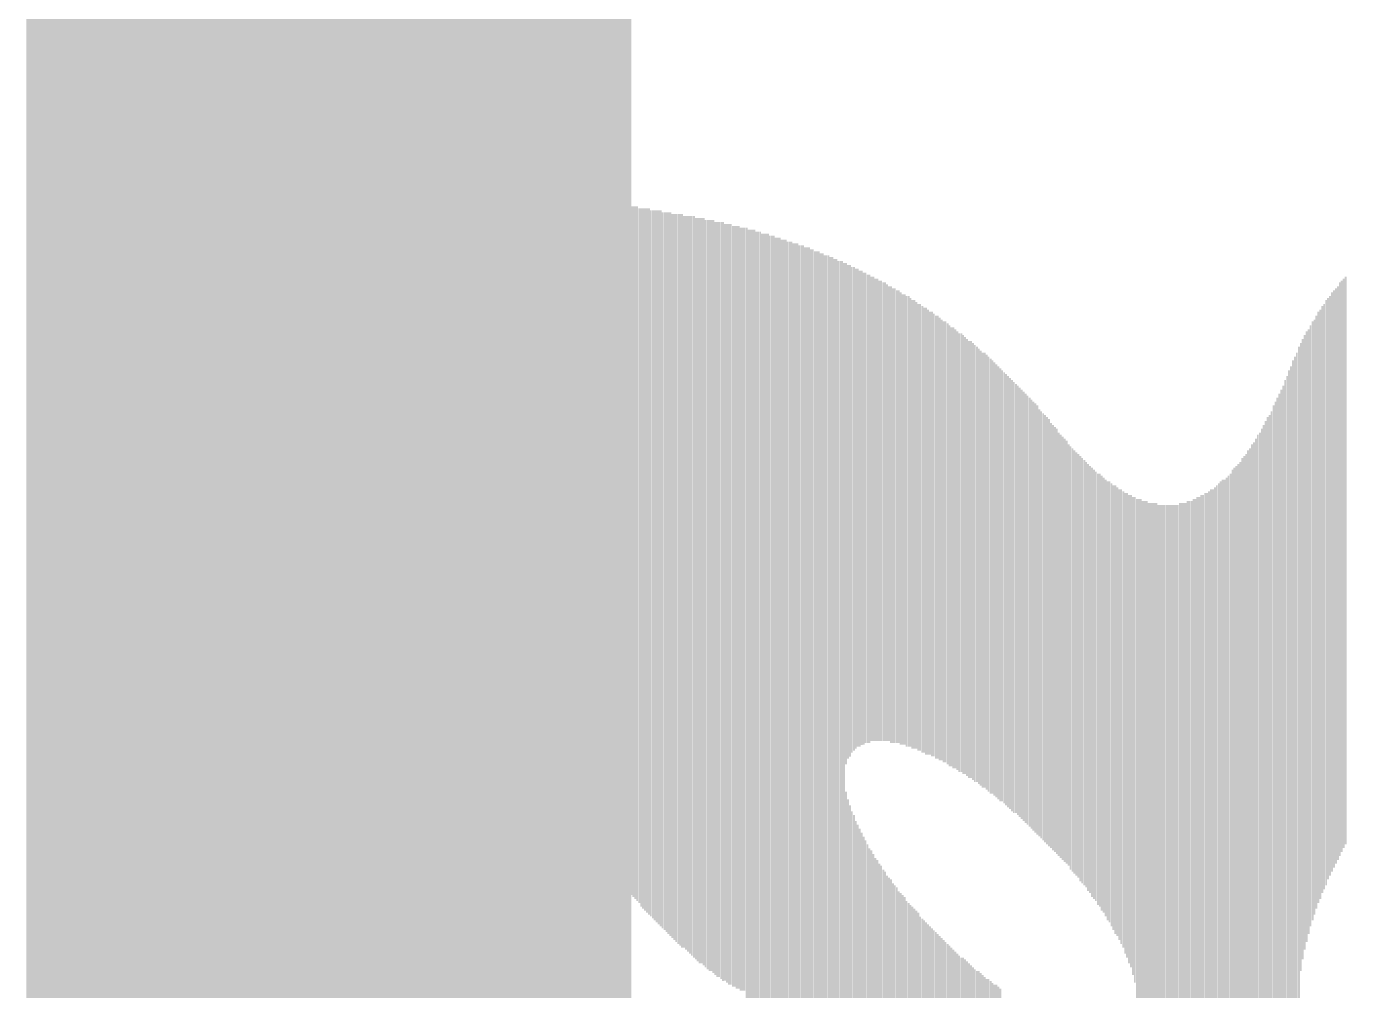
# Model space of a CAD drawing. Extents: x -2.3 to 30.4, y 0 to 24.1.
# Drawn here: x 12.751 to 14.469, y 11.688 to 12.943 of the extents above; entities that cross this region are included whole.
import ezdxf

# ---------------------------------------------------------------- set-up
doc = ezdxf.new("R2010")
doc.units = 0
for name, color, linetype in [('1', 12, 'CONTINUOUS'), ('16', 132, 'CONTINUOUS'), ('21', 253, 'CONTINUOUS')]:
    doc.layers.add(name, color=color, linetype=linetype)

# ---------------------------------------------------------------- blocks, each defined once
blk = doc.blocks.new('RECT')
blk.add_solid([(-0.5, -0.5), (0.5, -0.5), (-0.5, 0.5), (0.5, 0.5)])

msp = doc.modelspace()

# ---------------------------------------------------------------- linework, layer by layer
at = {"layer": '1', "const_width": 0.4064}
msp.add_lwpolyline([(12.954, 9.398), (12.954, 13.208)], dxfattribs=at)
at = {"layer": '16', "const_width": 0.4064}
msp.add_lwpolyline([(13.335, 9.652), (13.335, 19.558)], dxfattribs=at)

# ---------------------------------------------------------------- block references
at = {"layer": '21', "rotation": 270}
for p, xscale, yscale in [((13.3044, 12.5591), 0.381, 0.0024), ((13.307, 12.5451), 0.409, 0.0026), ((13.3095, 12.5337), 0.4318, 0.0024), ((13.312, 12.5236), 0.452, 0.0024), ((13.3146, 12.5121), 0.4698, 0.0026), ((13.3171, 12.5032), 0.4876, 0.0024), ((13.3197, 12.4956), 0.5028, 0.0026), ((13.3222, 12.488), 0.518, 0.0024), ((13.3247, 12.4816), 0.5308, 0.0024), ((13.3273, 12.474), 0.541, 0.0026), ((13.3298, 12.4677), 0.5536, 0.0024), ((13.3324, 12.4626), 0.5638, 0.0026), ((13.3349, 12.4562), 0.5766, 0.0024), ((13.3374, 12.4512), 0.5866, 0.0024), ((13.34, 12.4461), 0.5968, 0.0026), ((13.3425, 12.4397), 0.6046, 0.0024), ((13.3451, 12.4359), 0.6122, 0.0026), ((13.3476, 12.4309), 0.6222, 0.0024), ((13.3501, 12.427), 0.63, 0.0024), ((13.3527, 12.4232), 0.6376, 0.0026), ((13.3552, 12.4182), 0.6476, 0.0024), ((13.3578, 12.413), 0.6528, 0.0026), ((13.3603, 12.4105), 0.6578, 0.0024), ((13.3628, 12.4067), 0.6654, 0.0024), ((13.3654, 12.4029), 0.673, 0.0026), ((13.3679, 12.3991), 0.6806, 0.0024), ((13.3705, 12.3953), 0.6832, 0.0026), ((13.373, 12.3915), 0.6908, 0.0024), ((13.3755, 12.3889), 0.696, 0.0024), ((13.3781, 12.3851), 0.7036, 0.0026), ((13.3806, 12.3826), 0.7086, 0.0024), ((13.3832, 12.38), 0.7138, 0.0026), ((13.3857, 12.3762), 0.7162, 0.0024), ((13.3882, 12.3724), 0.7238, 0.0024), ((13.3908, 12.3699), 0.7288, 0.0026), ((13.3933, 12.3673), 0.734, 0.0024), ((13.3959, 12.3648), 0.739, 0.0026), ((13.3984, 12.3622), 0.7442, 0.0024), ((13.4009, 12.3597), 0.7442, 0.0024), ((13.4035, 12.3572), 0.7492, 0.0026), ((13.406, 12.3546), 0.7544, 0.0024), ((13.4086, 12.3521), 0.7594, 0.0026), ((13.4111, 12.3496), 0.7644, 0.0024), ((13.4136, 12.3483), 0.767, 0.0024), ((13.3019, 12.5591), 0.3098, 0.0026), ((13.4162, 12.3445), 0.7696, 0.0026), ((13.4187, 12.342), 0.7746, 0.0024), ((13.4213, 12.3407), 0.7772, 0.0026), ((13.4238, 12.3381), 0.7824, 0.0024), ((13.4263, 12.3369), 0.7848, 0.0024), ((13.4289, 12.333), 0.7874, 0.0026), ((13.4314, 12.3318), 0.7898, 0.0024), ((13.434, 12.3292), 0.795, 0.0026), ((13.4365, 12.328), 0.7974, 0.0024), ((13.439, 12.3267), 0.8, 0.0024), ((13.4416, 12.3241), 0.8052, 0.0026), ((13.4441, 12.3216), 0.8052, 0.0024), ((13.4467, 12.3204), 0.8076, 0.0026), ((13.4492, 12.3178), 0.8128, 0.0024), ((13.4517, 12.3165), 0.8154, 0.0024), ((13.4543, 12.3153), 0.8178, 0.0026), ((13.4568, 12.314), 0.8204, 0.0024), ((13.4594, 12.3114), 0.8204, 0.0026), ((13.4619, 12.3089), 0.8254, 0.0024), ((13.4644, 12.3076), 0.828, 0.0024), ((13.467, 12.3064), 0.8304, 0.0026), ((13.4695, 12.3051), 0.833, 0.0024), ((13.4721, 12.3038), 0.8356, 0.0026), ((13.4746, 12.3013), 0.8356, 0.0024), ((13.4771, 12.3), 0.8382, 0.0024), ((13.4797, 12.2975), 0.8432, 0.0026), ((13.4822, 12.2962), 0.8458, 0.0024), ((13.4848, 12.2949), 0.8484, 0.0026), ((13.4873, 12.2937), 0.8508, 0.0024), ((13.4898, 12.2912), 0.8508, 0.0024), ((13.4924, 12.2899), 0.8534, 0.0026), ((13.4949, 12.2886), 0.856, 0.0024), ((13.4975, 12.2861), 0.861, 0.0026), ((13.5, 12.2848), 0.8636, 0.0024), ((13.5025, 12.2822), 0.8636, 0.0024), ((13.5051, 12.281), 0.866, 0.0026), ((13.5076, 12.2797), 0.8686, 0.0024), ((13.5102, 12.2784), 0.8712, 0.0026), ((13.5127, 12.2772), 0.8736, 0.0024), ((13.5152, 12.2759), 0.8762, 0.0024), ((13.5178, 12.2734), 0.8762, 0.0026), ((13.5203, 12.2708), 0.8814, 0.0024), ((13.5229, 12.2696), 0.8838, 0.0026), ((13.5254, 12.2683), 0.8864, 0.0024), ((13.5279, 12.267), 0.889, 0.0024), ((13.5305, 12.2657), 0.8916, 0.0026), ((13.533, 12.2632), 0.8914, 0.0024), ((13.5356, 12.2619), 0.894, 0.0026), ((13.5381, 12.2606), 0.8966, 0.0024), ((13.5406, 12.2594), 0.899, 0.0024), ((13.5432, 12.2581), 0.9016, 0.0026), ((13.5457, 12.2568), 0.9042, 0.0024), ((13.5483, 12.2543), 0.9042, 0.0026), ((13.5508, 12.2518), 0.9092, 0.0024), ((13.5533, 12.2505), 0.9118, 0.0024), ((13.5559, 12.2492), 0.9144, 0.0026), ((13.5584, 12.248), 0.9168, 0.0024), ((13.561, 12.2467), 0.9194, 0.0026), ((13.5635, 12.2442), 0.9194, 0.0024), ((13.566, 12.2429), 0.922, 0.0024), ((13.5686, 12.2416), 0.9246, 0.0026), ((13.5711, 12.2404), 0.927, 0.0024), ((13.5737, 12.2391), 0.9296, 0.0026), ((13.5762, 12.2378), 0.9322, 0.0024), ((13.5787, 12.2352), 0.9322, 0.0024), ((13.5813, 12.234), 0.9346, 0.0026), ((13.5838, 12.2327), 0.9372, 0.0024), ((13.5864, 12.2314), 0.9398, 0.0026), ((13.5889, 12.2302), 0.9422, 0.0024), ((13.5914, 12.2276), 0.9424, 0.0024), ((13.594, 12.2264), 0.9448, 0.0026), ((13.5965, 12.2251), 0.9474, 0.0024), ((13.5991, 12.2238), 0.95, 0.0026), ((13.6016, 12.2226), 0.9524, 0.0024), ((13.6041, 12.2213), 0.955, 0.0024), ((13.6067, 12.22), 0.9524, 0.0026), ((13.6092, 12.2187), 0.955, 0.0024), ((13.6118, 12.2175), 0.9574, 0.0026), ((13.6143, 12.2162), 0.96, 0.0024), ((13.6168, 12.2149), 0.9626, 0.0024), ((13.6194, 12.2136), 0.9652, 0.0026), ((13.6219, 12.2111), 0.9652, 0.0024), ((13.6245, 12.2099), 0.9676, 0.0026), ((13.627, 12.2086), 0.9702, 0.0024), ((13.6295, 12.2086), 0.9702, 0.0024), ((13.6321, 12.2073), 0.9728, 0.0026), ((13.6346, 12.2048), 0.9728, 0.0024), ((13.6372, 12.2035), 0.9754, 0.0026), ((13.6397, 12.2023), 0.9778, 0.0024), ((13.6422, 12.2023), 0.9778, 0.0024), ((13.6448, 12.201), 0.9804, 0.0026), ((13.6473, 12.1984), 0.9804, 0.0024), ((13.6499, 12.1971), 0.983, 0.0026), ((13.6524, 12.1971), 0.983, 0.0024), ((13.6549, 12.1959), 0.9854, 0.0024), ((13.6575, 12.1946), 0.988, 0.0026), ((13.66, 12.1934), 0.9854, 0.0024), ((13.6626, 12.1921), 0.988, 0.0026), ((13.6651, 12.1908), 0.9906, 0.0024), ((13.6676, 12.1908), 0.9906, 0.0024), ((13.6702, 12.1882), 0.9906, 0.0026), ((13.6727, 12.1882), 0.9906, 0.0024), ((13.6753, 12.187), 0.993, 0.0026), ((13.6778, 12.187), 0.993, 0.0024), ((13.6803, 12.1845), 0.993, 0.0024), ((13.6829, 12.1845), 0.993, 0.0026), ((13.6854, 12.1845), 0.993, 0.0024), ((13.688, 12.0282), 1.3056, 0.0026), ((13.6905, 12.0283), 1.3004, 0.0024), ((13.693, 12.0295), 1.298, 0.0024), ((13.6956, 12.0295), 1.298, 0.0026), ((13.6981, 12.0308), 1.2954, 0.0024), ((13.7007, 12.0295), 1.2928, 0.0026), ((13.7032, 12.0308), 1.2902, 0.0024), ((13.7057, 12.0308), 1.2902, 0.0024), ((13.7083, 12.0308), 1.2852, 0.0026), ((13.7108, 12.0308), 1.2852, 0.0024), ((13.7134, 12.0321), 1.2826, 0.0026), ((13.7159, 12.0321), 1.2826, 0.0024), ((13.7184, 12.032), 1.2776, 0.0024), ((13.721, 12.032), 1.2776, 0.0026), ((13.7235, 12.0333), 1.275, 0.0024), ((13.7261, 12.0321), 1.2724, 0.0026), ((13.7286, 12.0333), 1.27, 0.0024), ((13.7311, 12.0333), 1.27, 0.0024), ((13.7337, 12.0333), 1.265, 0.0026), ((13.7362, 12.0333), 1.265, 0.0024), ((13.7388, 12.0346), 1.2624, 0.0026), ((13.7413, 12.0333), 1.2598, 0.0024), ((13.7438, 12.0346), 1.2572, 0.0024), ((13.7464, 12.0346), 1.2572, 0.0026), ((13.2993, 12.5553), 0.2056, 0.0024), ((13.7489, 12.0333), 1.2548, 0.0024), ((13.7515, 12.0346), 1.2522, 0.0026), ((13.754, 12.0346), 1.2522, 0.0024), ((13.7565, 12.0346), 1.247, 0.0024), ((13.7591, 12.0346), 1.247, 0.0026), ((13.7616, 12.0346), 1.247, 0.0024), ((13.7642, 12.0346), 1.242, 0.0026), ((13.7667, 12.0346), 1.242, 0.0024), ((13.7692, 12.0359), 1.2394, 0.0024), ((13.7718, 12.0346), 1.237, 0.0026), ((13.7743, 12.0346), 1.237, 0.0024), ((13.7769, 12.0346), 1.2318, 0.0026), ((13.7794, 12.0346), 1.2318, 0.0024), ((13.7819, 12.0346), 1.2318, 0.0024), ((13.7845, 12.0346), 1.2268, 0.0026), ((13.787, 12.0346), 1.2268, 0.0024), ((13.7896, 12.0333), 1.2242, 0.0026), ((13.7921, 12.0346), 1.2216, 0.0024), ((13.7946, 12.0346), 1.2216, 0.0024), ((13.7972, 12.0333), 1.2192, 0.0026), ((13.7997, 12.0346), 1.2166, 0.0024), ((13.8023, 12.0333), 1.2142, 0.0026), ((13.8048, 12.0333), 1.2142, 0.0024), ((13.8073, 12.0333), 1.209, 0.0024), ((13.8099, 12.0333), 1.209, 0.0026), ((13.8124, 12.0333), 1.209, 0.0024), ((13.815, 12.0321), 1.2064, 0.0026), ((13.8175, 12.3089), 0.6528, 0.0024), ((13.82, 12.3114), 0.6426, 0.0024), ((13.8226, 12.3127), 0.64, 0.0026), ((13.8251, 12.314), 0.6324, 0.0024), ((13.8277, 12.3153), 0.6298, 0.0026), ((13.8302, 12.3153), 0.6248, 0.0024), ((13.8327, 12.3166), 0.6222, 0.0024), ((13.8353, 12.3153), 0.6196, 0.0026), ((13.8378, 12.3165), 0.6172, 0.0024), ((13.8404, 12.3153), 0.6146, 0.0026), ((13.8429, 12.3165), 0.6122, 0.0024), ((13.8454, 12.3152), 0.6096, 0.0024), ((13.848, 12.3152), 0.6096, 0.0026), ((13.8505, 12.3153), 0.6044, 0.0024), ((13.8531, 12.3153), 0.6044, 0.0026), ((13.8556, 12.314), 0.602, 0.0024), ((13.8581, 12.314), 0.602, 0.0024), ((13.8607, 12.3127), 0.5994, 0.0026), ((13.8632, 12.3127), 0.5994, 0.0024), ((14.4627, 12.2403), 0.7442, 0.0026), ((14.4652, 12.2442), 0.7416, 0.0024), ((14.4677, 12.248), 0.739, 0.0024), ((13.8658, 12.3115), 0.5968, 0.0026), ((13.8683, 12.3115), 0.5968, 0.0024), ((13.8708, 12.3102), 0.5942, 0.0024), ((13.8734, 12.3089), 0.5918, 0.0026), ((13.8759, 12.3076), 0.5944, 0.0024), ((13.8785, 12.3064), 0.5918, 0.0026), ((13.881, 12.3064), 0.5918, 0.0024), ((13.8835, 12.3051), 0.5892, 0.0024), ((13.8861, 12.3051), 0.5892, 0.0026), ((13.8886, 12.3026), 0.5892, 0.0024), ((13.8912, 12.3013), 0.5866, 0.0026), ((13.8937, 12.3013), 0.5866, 0.0024), ((14.45, 12.22), 0.7544, 0.0026), ((14.4525, 12.2238), 0.7518, 0.0024), ((14.455, 12.2277), 0.7492, 0.0024), ((14.4576, 12.2314), 0.7468, 0.0026), ((14.4601, 12.2365), 0.7468, 0.0024), ((13.8962, 12.2988), 0.5866, 0.0024), ((13.8988, 12.2988), 0.5866, 0.0026), ((13.9013, 12.2975), 0.5842, 0.0024), ((13.9039, 12.2949), 0.5842, 0.0026), ((13.9064, 12.2949), 0.5842, 0.0024), ((13.9089, 12.2937), 0.5816, 0.0024), ((13.9115, 12.2911), 0.5816, 0.0026), ((13.914, 12.2911), 0.5816, 0.0024), ((13.9166, 12.2886), 0.5816, 0.0026), ((13.9191, 12.2873), 0.5792, 0.0024), ((13.9216, 12.2861), 0.5816, 0.0024), ((14.4373, 12.1972), 0.7644, 0.0026), ((14.4398, 12.2009), 0.762, 0.0024), ((14.4423, 12.206), 0.762, 0.0024), ((14.4449, 12.2111), 0.757, 0.0026), ((14.4474, 12.2149), 0.7544, 0.0024), ((13.9242, 12.2848), 0.579, 0.0026), ((13.9267, 12.2835), 0.5766, 0.0024), ((13.9293, 12.2823), 0.579, 0.0026), ((13.9318, 12.281), 0.5764, 0.0024), ((13.9343, 12.2784), 0.5766, 0.0024), ((13.9369, 12.2784), 0.5766, 0.0026), ((13.9394, 12.2759), 0.5766, 0.0024), ((13.942, 12.2746), 0.574, 0.0026), ((14.4271, 12.1743), 0.7746, 0.0024), ((14.4296, 12.1806), 0.7722, 0.0024), ((14.4322, 12.187), 0.7696, 0.0026), ((14.4347, 12.1908), 0.767, 0.0024), ((13.9445, 12.2721), 0.574, 0.0024), ((13.947, 12.2721), 0.574, 0.0024), ((13.9496, 12.2695), 0.574, 0.0026), ((13.9521, 12.267), 0.574, 0.0024), ((13.9547, 12.2658), 0.5714, 0.0026), ((13.9572, 12.2645), 0.574, 0.0024), ((13.9597, 12.2632), 0.5714, 0.0024), ((13.9623, 12.2607), 0.5714, 0.0026), ((13.9648, 12.2581), 0.5714, 0.0024), ((13.9674, 12.2581), 0.5714, 0.0026), ((14.4169, 12.1489), 0.795, 0.0024), ((14.4195, 12.1552), 0.7874, 0.0026), ((14.422, 12.1629), 0.7822, 0.0024), ((14.4246, 12.1692), 0.7798, 0.0026), ((13.9699, 12.2556), 0.5714, 0.0024), ((13.9724, 12.2543), 0.569, 0.0024), ((13.975, 12.2518), 0.5688, 0.0026), ((13.9775, 12.2492), 0.569, 0.0024), ((13.9801, 12.2492), 0.569, 0.0026), ((13.9826, 12.2467), 0.5688, 0.0024), ((13.9851, 12.2441), 0.569, 0.0024), ((13.9877, 12.2429), 0.5664, 0.0026), ((14.4068, 11.2586), 2.535, 0.0026), ((14.4093, 12.1222), 0.8178, 0.0024), ((14.4119, 12.1324), 0.8076, 0.0026), ((14.4144, 12.1413), 0.8, 0.0024), ((13.9902, 12.2403), 0.5664, 0.0024), ((13.9928, 12.2378), 0.5664, 0.0026), ((13.9953, 12.2352), 0.5664, 0.0024), ((13.9978, 12.2352), 0.5664, 0.0024), ((14.0004, 12.2327), 0.5664, 0.0026), ((14.0029, 12.2302), 0.5664, 0.0024), ((14.0055, 12.2276), 0.5664, 0.0026), ((14.008, 12.2264), 0.5638, 0.0024), ((14.3992, 11.2459), 2.5248, 0.0026), ((14.4017, 11.2498), 2.5272, 0.0024), ((14.4042, 11.2535), 2.5298, 0.0024), ((14.0105, 12.2238), 0.5638, 0.0024), ((14.0131, 12.2213), 0.5638, 0.0026), ((14.0156, 12.2188), 0.5638, 0.0024), ((14.0182, 12.2162), 0.5638, 0.0026), ((14.0207, 12.2149), 0.5614, 0.0024), ((14.0232, 12.2124), 0.5612, 0.0024), ((14.3941, 11.237), 2.5172, 0.0026), ((14.3966, 11.2409), 2.5196, 0.0024), ((14.0258, 12.2099), 0.5612, 0.0026), ((14.0283, 12.2073), 0.5614, 0.0024), ((14.0309, 12.2048), 0.5612, 0.0026), ((14.0334, 12.2022), 0.5614, 0.0024), ((14.0359, 12.1997), 0.5612, 0.0024), ((14.0385, 12.1984), 0.5588, 0.0026), ((14.041, 12.1959), 0.5588, 0.0024), ((14.3865, 11.2231), 2.5044, 0.0026), ((14.389, 11.2282), 2.5094, 0.0024), ((14.3915, 11.232), 2.512, 0.0024), ((14.0436, 12.1933), 0.5588, 0.0026), ((14.0461, 12.1908), 0.5588, 0.0024), ((14.0486, 12.1882), 0.5588, 0.0024), ((14.0512, 12.1857), 0.5588, 0.0026), ((14.0537, 12.1832), 0.5588, 0.0024), ((14.0563, 12.1806), 0.5588, 0.0026), ((14.0588, 12.1781), 0.5588, 0.0024), ((14.3788, 11.2129), 2.4942, 0.0024), ((14.3814, 11.2154), 2.4994, 0.0026), ((14.3839, 11.2193), 2.5018, 0.0024), ((14.0613, 12.1755), 0.5588, 0.0024), ((14.0639, 12.173), 0.5588, 0.0026), ((14.0664, 12.1705), 0.5588, 0.0024), ((14.069, 12.1667), 0.5562, 0.0026), ((14.0715, 12.1641), 0.5562, 0.0024), ((14.074, 12.1616), 0.5562, 0.0024), ((14.3712, 11.7831), 1.3182, 0.0024), ((14.3738, 11.7692), 1.3614, 0.0026), ((14.3763, 11.2091), 2.4916, 0.0024), ((14.0766, 12.1591), 0.5562, 0.0026), ((14.0791, 12.1565), 0.5562, 0.0024), ((14.0817, 12.154), 0.5562, 0.0026), ((14.0842, 12.1502), 0.5536, 0.0024), ((14.0867, 12.1476), 0.5538, 0.0024), ((14.0893, 12.1451), 0.5536, 0.0026), ((14.3611, 11.806), 1.237, 0.0026), ((14.3636, 11.8034), 1.2522, 0.0024), ((14.3661, 11.7984), 1.2724, 0.0024), ((14.3687, 11.792), 1.2904, 0.0026), ((14.0918, 12.1426), 0.5536, 0.0024), ((14.0944, 12.1387), 0.5512, 0.0026), ((14.0969, 12.1362), 0.5512, 0.0024), ((14.0994, 12.1336), 0.5512, 0.0024), ((14.102, 12.1311), 0.5512, 0.0026), ((14.3509, 11.8162), 1.181, 0.0024), ((14.3534, 11.8136), 1.1964, 0.0024), ((14.356, 11.8111), 1.2064, 0.0026), ((14.3585, 11.8085), 1.2218, 0.0024), ((14.1045, 12.1286), 0.551, 0.0024), ((14.1071, 12.1248), 0.5486, 0.0026), ((14.1096, 12.1209), 0.5512, 0.0024), ((14.1121, 12.1184), 0.5512, 0.0024), ((14.1147, 12.1159), 0.551, 0.0026), ((14.1172, 12.1133), 0.5512, 0.0024), ((14.3407, 11.8212), 1.1404, 0.0024), ((14.3433, 11.82), 1.148, 0.0026), ((14.3458, 11.8187), 1.1608, 0.0024), ((14.3484, 11.8162), 1.1708, 0.0026), ((14.1198, 12.1108), 0.5512, 0.0026), ((14.1223, 12.107), 0.5536, 0.0024), ((14.1248, 12.1045), 0.5536, 0.0024), ((14.1274, 12.1019), 0.5536, 0.0026), ((14.1299, 12.0994), 0.5536, 0.0024), ((14.1325, 12.0956), 0.5562, 0.0026), ((14.135, 12.093), 0.5562, 0.0024), ((14.3255, 11.825), 1.0922, 0.0024), ((14.328, 11.8251), 1.0972, 0.0024), ((14.3306, 11.8238), 1.1048, 0.0026), ((14.3331, 11.8238), 1.115, 0.0024), ((14.3357, 11.8225), 1.1226, 0.0026), ((14.3382, 11.8213), 1.1302, 0.0024), ((14.1375, 12.0892), 0.5588, 0.0024), ((14.1401, 12.0866), 0.5588, 0.0026), ((14.1426, 12.0841), 0.5588, 0.0024), ((14.1452, 12.0803), 0.5614, 0.0026), ((14.1477, 12.0791), 0.5638, 0.0024), ((14.1502, 12.0752), 0.5664, 0.0024), ((14.1528, 12.0727), 0.5664, 0.0026), ((14.1553, 12.0689), 0.5688, 0.0024), ((14.3077, 11.8263), 1.054, 0.0024), ((14.3103, 11.825), 1.0566, 0.0026), ((14.3128, 11.8251), 1.0616, 0.0024), ((14.3153, 11.825), 1.0668, 0.0024), ((14.3179, 11.8251), 1.0718, 0.0026), ((14.3204, 11.8263), 1.0794, 0.0024), ((14.323, 11.8263), 1.0846, 0.0026), ((14.1579, 12.0651), 0.5714, 0.0026), ((14.1604, 12.0638), 0.574, 0.0024), ((14.1629, 12.06), 0.5766, 0.0024), ((14.1655, 12.0562), 0.579, 0.0026), ((14.168, 12.0536), 0.5842, 0.0024), ((14.1706, 12.0511), 0.5842, 0.0026), ((14.1731, 12.0473), 0.5866, 0.0024), ((14.1756, 12.0447), 0.5918, 0.0024), ((14.1782, 12.0409), 0.5944, 0.0026), ((14.2899, 11.8238), 1.0286, 0.0024), ((14.2925, 11.8238), 1.0336, 0.0026), ((14.295, 11.8238), 1.0336, 0.0024), ((14.2976, 11.8251), 1.0362, 0.0026), ((14.3001, 11.825), 1.0414, 0.0024), ((14.3026, 11.8251), 1.0464, 0.0024), ((14.3052, 11.8263), 1.049, 0.0026), ((14.1807, 12.0359), 0.5994, 0.0024), ((14.1833, 12.0333), 0.6046, 0.0026), ((14.1858, 12.0282), 0.6096, 0.0024), ((14.1883, 12.0257), 0.6146, 0.0024), ((14.1909, 12.0194), 0.6222, 0.0026), ((14.1934, 12.0143), 0.6324, 0.0024), ((14.196, 11.7437), 1.1684, 0.0026), ((14.1985, 11.7501), 1.1556, 0.0024), ((14.201, 11.7564), 1.143, 0.0024), ((14.2036, 11.7603), 1.1302, 0.0026), ((14.2061, 11.7654), 1.12, 0.0024), ((14.2087, 11.7704), 1.11, 0.0026), ((14.2112, 11.773), 1.0998, 0.0024), ((14.2137, 11.7768), 1.0922, 0.0024), ((14.2163, 11.7806), 1.0846, 0.0026), ((14.2188, 11.7832), 1.0794, 0.0024), ((14.2214, 11.787), 1.0718, 0.0026), ((14.2239, 11.7882), 1.0642, 0.0024), ((14.2264, 11.7907), 1.0592, 0.0024), ((14.229, 11.7933), 1.054, 0.0026), ((14.2315, 11.7958), 1.049, 0.0024), ((14.2341, 11.7971), 1.0464, 0.0026), ((14.2366, 11.7996), 1.0414, 0.0024), ((14.2391, 11.8009), 1.0388, 0.0024), ((14.2417, 11.8034), 1.0338, 0.0026), ((14.2442, 11.8047), 1.0312, 0.0024), ((14.2468, 11.806), 1.0286, 0.0026), ((14.2493, 11.8073), 1.026, 0.0024), ((14.2518, 11.8098), 1.0262, 0.0024), ((14.2544, 11.8111), 1.0236, 0.0026), ((14.2569, 11.8124), 1.021, 0.0024), ((14.2595, 11.8124), 1.021, 0.0026), ((14.262, 11.8149), 1.021, 0.0024), ((14.2645, 11.8162), 1.0184, 0.0024), ((14.2671, 11.8162), 1.0184, 0.0026), ((14.2696, 11.8174), 1.021, 0.0024), ((14.2722, 11.8187), 1.0184, 0.0026), ((14.2747, 11.82), 1.021, 0.0024), ((14.2772, 11.82), 1.021, 0.0024), ((14.2798, 11.8212), 1.0236, 0.0026), ((14.2823, 11.8212), 1.0236, 0.0024), ((14.2849, 11.8225), 1.0262, 0.0026), ((14.2874, 11.8225), 1.0262, 0.0024), ((13.8175, 11.6891), 0.5156, 0.0024), ((13.82, 11.6841), 0.5054, 0.0024), ((13.8226, 11.6803), 0.4978, 0.0026), ((13.8251, 11.6777), 0.4876, 0.0024), ((13.8277, 11.6752), 0.4826, 0.0026), ((13.8302, 11.6714), 0.4748, 0.0024), ((13.8327, 11.6689), 0.4698, 0.0024), ((13.8353, 11.6676), 0.4622, 0.0026), ((13.8378, 11.665), 0.4572, 0.0024), ((13.8404, 11.6625), 0.452, 0.0026), ((13.8429, 11.6612), 0.4444, 0.0024), ((13.8454, 11.6587), 0.4394, 0.0024), ((13.848, 11.6561), 0.4344, 0.0026), ((13.8505, 11.6548), 0.4318, 0.0024), ((13.8531, 11.6536), 0.4242, 0.0026), ((13.8556, 11.6511), 0.419, 0.0024), ((13.8581, 11.6498), 0.4164, 0.0024), ((13.8607, 11.6473), 0.4114, 0.0026), ((13.8632, 11.646), 0.4088, 0.0024), ((13.8658, 11.6447), 0.4012, 0.0026), ((13.8683, 11.6434), 0.3988, 0.0024), ((13.8708, 11.6409), 0.3936, 0.0024), ((13.8734, 11.6396), 0.3912, 0.0026), ((13.8759, 11.6396), 0.386, 0.0024), ((13.8785, 11.6371), 0.381, 0.0026), ((13.881, 11.6358), 0.3784, 0.0024), ((13.8835, 11.6346), 0.3758, 0.0024), ((13.8861, 11.632), 0.3708, 0.0026), ((13.8886, 11.632), 0.3658, 0.0024), ((13.8912, 11.6307), 0.3632, 0.0026), ((13.8937, 11.6295), 0.3606, 0.0024), ((13.8962, 11.6269), 0.3556, 0.0024), ((13.8988, 11.6257), 0.353, 0.0026), ((13.9013, 11.6244), 0.3504, 0.0024), ((13.9039, 11.6244), 0.3454, 0.0026), ((13.9064, 11.6231), 0.3428, 0.0024), ((13.9089, 11.6218), 0.3404, 0.0024), ((13.9115, 11.6206), 0.3378, 0.0026), ((13.914, 11.618), 0.3328, 0.0024), ((13.9166, 11.6167), 0.3302, 0.0026), ((13.9191, 11.6155), 0.3276, 0.0024), ((13.9216, 11.6155), 0.3226, 0.0024), ((13.9242, 11.6142), 0.32, 0.0026), ((13.9267, 11.613), 0.3174, 0.0024), ((13.9293, 11.6117), 0.3148, 0.0026), ((13.9318, 11.6104), 0.3124, 0.0024), ((13.9343, 11.6092), 0.3098, 0.0024), ((13.9369, 11.6079), 0.3072, 0.0026), ((13.9394, 11.6066), 0.3048, 0.0024), ((13.942, 11.6053), 0.3022, 0.0026), ((13.9445, 11.6041), 0.2996, 0.0024), ((13.947, 11.6028), 0.2972, 0.0024), ((13.9496, 11.6028), 0.292, 0.0026), ((13.9521, 11.6015), 0.2896, 0.0024), ((13.9547, 11.6002), 0.287, 0.0026), ((13.9572, 11.599), 0.2844, 0.0024), ((13.9597, 11.5977), 0.282, 0.0024), ((13.9623, 11.5964), 0.2794, 0.0026), ((13.9648, 11.5952), 0.2768, 0.0024), ((13.9674, 11.5939), 0.2742, 0.0026), ((13.9699, 11.5939), 0.2742, 0.0024), ((13.9724, 11.5926), 0.2718, 0.0024), ((13.975, 11.5914), 0.2692, 0.0026), ((13.9775, 11.5901), 0.2666, 0.0024), ((13.9801, 11.5888), 0.2642, 0.0026), ((13.9826, 11.5875), 0.2616, 0.0024), ((13.9851, 11.5863), 0.259, 0.0024), ((13.9877, 11.585), 0.2566, 0.0026), ((13.9902, 11.585), 0.2566, 0.0024), ((13.9928, 11.5837), 0.254, 0.0026), ((13.9953, 11.5825), 0.2514, 0.0024), ((13.9978, 11.5812), 0.2488, 0.0024), ((14.0004, 11.5799), 0.2464, 0.0026), ((14.0029, 11.5787), 0.2488, 0.0024), ((14.0055, 11.5774), 0.2464, 0.0026), ((14.008, 11.5761), 0.2438, 0.0024), ((14.0105, 11.5749), 0.2412, 0.0024), ((14.0131, 11.5749), 0.2412, 0.0026), ((14.0156, 11.5736), 0.2386, 0.0024), ((14.0182, 11.5723), 0.2362, 0.0026)]:
    msp.add_blockref('RECT', p, dxfattribs=dict(at, xscale=xscale, yscale=yscale))

doc.saveas('drawing.dxf')
